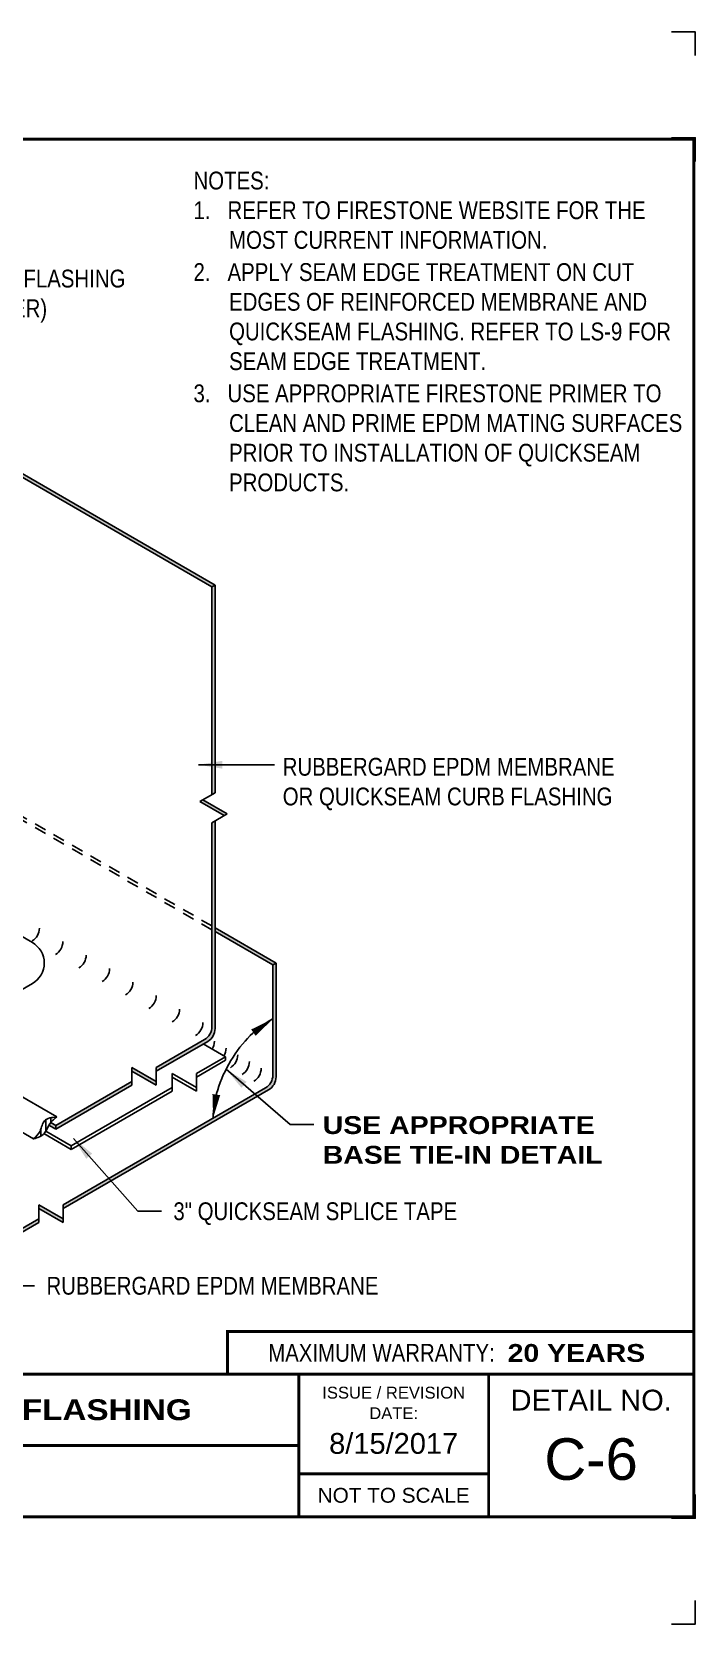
# Model space of a CAD drawing. Header units: inches. Extents: x 165.4 to 185.5, y -221.5 to -204.7.
# Drawn here: x 178.49 to 185.48, y -221.46 to -204.7 of the extents above; entities that cross this region are included whole.
import ezdxf
from ezdxf.enums import TextEntityAlignment as Align

# ---------------------------------------------------------------- set-up
doc = ezdxf.new("R2010")
doc.units = ezdxf.units.IN
doc.header["$MEASUREMENT"] = 0
doc.linetypes.add('HIDDEN2', pattern=[0.1875, 0.125, -0.0625])
doc.layers.get('0').update_dxf_attribs({"linetype": 'CONTINUOUS'})
doc.layers.get('DEFPOINTS').update_dxf_attribs({"linetype": 'CONTINUOUS'})
for name, color, linetype in [('FSBP-ANNO-NOTE', 7, 'CONTINUOUS'), ('FSBP-MEMBRANE', 7, 'CONTINUOUS'), ('FSBP-SEALANTS', 1, 'CONTINUOUS'), ('FSBP-TTLB', 7, 'CONTINUOUS'), ('FSBP-TTLB-BORDER', 7, 'CONTINUOUS'), ('FSBP-TTLB-TEXT', 7, 'CONTINUOUS')]:
    doc.layers.add(name, color=color, linetype=linetype)
doc.styles.add('FSBP_ARIAL', font='arial.ttf')
doc.styles.add('FSBP_ARIAL_BOLD', font='')
doc.styles.add('FSBP_ARIAL_NAR', font='ARIALN.TTF')
doc.styles.get('FSBP_ARIAL_BOLD').set_extended_font_data('Arial Black')
doc.dimstyles.new('FSBP-LEADER', dxfattribs={"dimtxt": 0.1875, "dimasz": 0.25, "dimexe": 0.0625, "dimexo": 0.125, "dimgap": 0.125, "dimtad": 0, "dimtih": 1, "dimtoh": 1, "dimdec": 4, "dimzin": 0, "dimdsep": 46, "dimlunit": 4, "dimtxsty": 'FSBP_ARIAL_NAR', "dimcen": 0.09375, "dimclrd": 256, "dimclre": 256, "dimclrt": 256, "dimadec": 0, "dimazin": 0, "dimtfac": 1, "dimtdec": 4, "dimtofl": 0, "dimtmove": 0, "dimatfit": 3, "dimfxl": 0, "dimtolj": 1, "dimtzin": 0, "dimlwd": -1, "dimlwe": -1, "dimarcsym": 0})

# ---------------------------------------------------------------- blocks, each defined once
blk = doc.blocks.new('TTLB-EPDM_1')
at = {"layer": 'DEFPOINTS', "linetype": 'Continuous', "ltscale": 1.75}
for points in [[(20.01562500000003, 13.88083333333333), (20.01562500000003, 14.13083333333333), (19.76562500000003, 14.13083333333333)], [(20.01562500000003, -2.380833333333342), (20.01562500000003, -2.630833333333342), (19.76562500000003, -2.630833333333342)]]:
    blk.add_lwpolyline(points, dxfattribs=at)
at = {"layer": 'DEFPOINTS', "color": 1}
for points in [[(20.015625, 12.765625), (20.015625, 13.015625), (19.765625, 13.015625)], [(20.015625, -1.265625), (20.015625, -1.515625), (19.765625, -1.515625)]]:
    blk.add_lwpolyline(points, dxfattribs=at)
at = {"layer": 'FSBP-TTLB', "const_width": 0.03125}
blk.add_lwpolyline([(15.09028770518938, 0), (20, 0), (20, 0.4512598240669945), (15.09028770518938, 0.4512598240669945)], close=True, dxfattribs=at)
for points in [[(0, 0), (0, -1.5), (20, -1.5), (20, 0), (0, 0)], [(15.84028770518938, 0), (15.84028770518938, -1.5)], [(17.84110496735593, 0), (17.84110496735593, -1.5)], [(20, 0), (20, -1.5)], [(4.825208527206769, -0.75), (15.84028770518938, -0.75)], [(15.84028770518938, -1.048740175933006), (17.84110496735593, -1.048740175933006)]]:
    blk.add_lwpolyline(points, dxfattribs=at)
at = {"layer": 'FSBP-TTLB-BORDER', "const_width": 0.03125}
blk.add_lwpolyline([(20, 0), (20, 13), (0, 13), (0, 0)], dxfattribs=at)
at = {"layer": 'FSBP-TTLB-TEXT', "style": 'FSBP_ARIAL_NAR'}
blk.add_text('MAXIMUM WARRANTY:', height=0.1875, dxfattribs=at).set_placement((17.90516569312837, 0.2256299120335257), align=Align.MIDDLE_RIGHT)
at = {"layer": 'FSBP-TTLB-TEXT', "style": 'FSBP_ARIAL'}
for s, height, p in [('ISSUE / REVISION', 0.125, (16.84069633627263, -0.1938496373466023)), ('DETAIL NO.', 0.21875, (18.92055248367797, -0.2724398367368792)), ('DATE:', 0.125, (16.84069633627263, -0.409973105348854)), ('NOT TO SCALE', 0.15625, (16.84069633627263, -1.274370087966503))]:
    blk.add_text(s, height=height, dxfattribs=at).set_placement(p, align=Align.MIDDLE_CENTER)
at = {"layer": 'FSBP-TTLB-TEXT'}
for tag, height, style, p in [('MAXIMUM_WARRANTY', 0.1875, 'FSBP_ARIAL_BOLD', (18.03987100774941, 0.2240244307510579)), ('ACCPT_SYSTEMS', 0.21875, 'FSBP_ARIAL', (12.49438170418193, -1.125))]:
    blk.add_attdef(tag, text='', height=height, dxfattribs=dict(at, style=style)).set_placement(p, align=Align.MIDDLE_LEFT)
for tag, height, style, p in [('DETAIL_DESCP_LINE_1', 0.21875, 'FSBP_ARIAL_BOLD', (10.33118450231211, -0.3736318192489421)), ('ISSUE_REV_DATE', 0.21875, 'FSBP_ARIAL', (16.84069633627263, -0.7282559425942452)), ('DETAIL_NUMBER', 0.4375, 'FSBP_ARIAL', (18.91941590748775, -0.8931630692489421))]:
    blk.add_attdef(tag, text='', height=height, dxfattribs=dict(at, style=style)).set_placement(p, align=Align.MIDDLE_CENTER)

msp = doc.modelspace()

# ---------------------------------------------------------------- hatches: boundary and pattern name
at = {"layer": 'FSBP-MEMBRANE'}
h = msp.add_hatch(color=256, dxfattribs=at)
h.paths.add_polyline_path([(170.7128006965673, -208.7396129665351), (170.678971579232, -208.7200817165351), (167.2581800428579, -210.6950766309023), (167.2920091601931, -210.7146078809021)])
h.paths.add_polyline_path([(170.8624099909032, -208.8259899328932), (170.8962391082386, -208.8455211828932), (170.8962391082387, -208.4218883174607), (170.8624099909032, -208.4023570674605)])
h.paths.add_polyline_path([(173.9921930356306, -206.8462549167984), (176.5696727816086, -208.3343635419697), (176.6035018989438, -208.3148322919697), (173.9921930356305, -206.8071924167985), (171.0458484025746, -208.5082652838188), (171.0796775199098, -208.5277965338188)])
h.paths.add_polyline_path([(167.258180042858, -212.8677437717425), (167.2920091601932, -212.8872750217424), (167.2920091601932, -210.7146078809022), (167.2581800428579, -210.6950766309022)])
h.paths.add_polyline_path([(167.4197467428388, -212.9610243494685), (167.3859176255035, -212.9414930994685), (167.1304424602122, -213.0889917549206), (167.1642715775476, -213.1085230049207)])
h.paths.add_polyline_path([(167.2581800428582, -215.3744707234871, 0.2679491924311893), (167.3363050428582, -215.5097871928285), (168.0240599172901, -215.9068626547182), (168.0240599172901, -215.8678001547184), (167.3701341601931, -215.4902559428284, -0.2679491924310073), (167.2920091601933, -215.3549394734871), (167.2920091601932, -213.1822723326468), (167.2581800428581, -213.1627410826469)])
h.paths.add_polyline_path([(168.0240599172901, -216.0152988101706), (168.0240599172902, -216.0543613101707), (168.2795350825814, -215.9068626547185), (168.2795350825813, -215.8678001547184)])
h.paths.add_polyline_path([(168.9321307167581, -216.4311375752343), (168.9321307167581, -216.3920750752345), (168.2795350825814, -216.0152988101706), (168.2795350825814, -216.0543613101704)])
edge = h.paths.add_edge_path()
edge.add_line((168.9321307167581, -216.3920750752345), (168.9321307167581, -216.4311375752344))
edge.add_line((168.9321307167581, -216.4311375752344), (169.0632437752233, -216.3554394156352))
edge.add_spline(control_points=[(169.0632437752233, -216.3554394156351), (169.0626966693262, -216.354542829767), (169.0566703286269, -216.3448270617531), (169.0498850876165, -216.3357580908355), (169.0432636186149, -216.3279124644316)], knot_values=[0.2260677736269456, 0.2260677736269456, 0.2260677736269456, 0.2260677736269456, 0.2291846091373105, 0.2600322094467226, 0.2600322094467226, 0.2600322094467226, 0.2600322094467226], degree=3, periodic=0)
edge.add_line((169.0432636186149, -216.3279124644316), (168.9321307167581, -216.3920750752345))
h.paths.add_polyline_path([(178.7443460589847, -216.2083723268491), (178.7443460589847, -216.2474348268493), (179.5460622253274, -215.7845637823978), (179.5460622253274, -215.7455012823976)])
h.paths.add_polyline_path([(179.5460622253274, -215.5980026269453), (179.5460622253274, -215.6370651269452), (179.8015373906188, -215.7845637823976), (179.8015373906188, -215.7455012823977)])
edge = h.paths.add_edge_path()
edge.add_spline(control_points=[(178.6922305868492, -216.1782834449826), (178.6858680271106, -216.1858848960773), (178.6791123910787, -216.1949662430381), (178.673114342125, -216.2046932678502), (178.6723909574504, -216.2058915296089)], knot_values=[0.2250341451589692, 0.2250341451589692, 0.2250341451589692, 0.2250341451589692, 0.2548187175337858, 0.2589691815121271, 0.2589691815121271, 0.2589691815121271, 0.2589691815121271], degree=3, periodic=0)
edge.add_line((178.6723909574504, -216.2058915296089), (178.7443460589847, -216.2474348268493))
edge.add_line((178.7443460589847, -216.2474348268493), (178.7443460589847, -216.2083723268491))
edge.add_line((178.7443460589847, -216.2083723268491), (178.6922305868491, -216.1782834449826))
h.paths.add_polyline_path([(179.8015373906187, -215.5980026269455), (179.8015373906187, -215.6370651269456), (180.3447813390747, -215.3234230870689, 0.2679491924308296), (180.4229063390745, -215.1881066177276), (180.4229063390745, -213.0015352011273), (180.3890772217392, -213.0210664511272), (180.3890772217393, -215.1685753677274, -0.267949192431214), (180.3109522217393, -215.3038918370688)])
h.paths.add_polyline_path([(180.2951687564287, -212.7802872179491), (180.2613396390934, -212.799818467949), (180.5168148043848, -212.9473171234012), (180.5506439217201, -212.9277858734012)])
h.paths.add_polyline_path([(180.3890772217392, -212.7260691402228), (180.4229063390745, -212.7065378902228), (180.4229063390745, -210.5199664736231), (180.3890772217393, -210.5394977236231)])
h.paths.add_polyline_path([(180.3890772217393, -210.5394977236231), (180.4229063390746, -210.519966473623), (176.9703787222866, -208.5266487246861), (176.9365496049514, -208.546179974686)])
h.paths.add_polyline_path([(176.7869403106151, -208.2089240756117), (176.75311119328, -208.2284553256115), (176.75311119328, -208.6520881910442), (176.7869403106151, -208.6325569410443)])
h = msp.add_hatch(color=256, dxfattribs=at)
h.paths.add_polyline_path([(166.9383447688769, -214.5270496641384), (166.9045156515415, -214.5075184141384), (166.9045156515416, -214.9399142689057), (166.9383447688769, -214.9594455189057)])
h.paths.add_polyline_path([(167.2581800428582, -214.342392682609), (167.2581800428582, -214.303330182609), (166.9045156515416, -214.5075184141384), (166.9383447688769, -214.5270496641384)])
h.paths.add_polyline_path([(167.0660823515226, -215.0331948466319), (167.0322532341872, -215.0136635966319), (166.7767780688959, -215.1611622520839), (166.8106071862314, -215.180693502084)])
h.paths.add_polyline_path([(167.016469768877, -215.8221551539188, -0.2679491924311481), (166.9383447688769, -215.6868386845775), (166.9383447688769, -215.2544428298101), (166.9045156515415, -215.23491157981), (166.9045156515416, -215.7063699345776, 0.2679491924307508), (166.9826406515415, -215.8416864039187), (169.0365287124045, -217.0274992287433), (169.0365287124045, -216.9884367287434)])
h.paths.add_polyline_path([(169.2920038776958, -217.0274992287434), (169.2920038776958, -216.9884367287434), (169.0365287124046, -217.1359353841956), (169.0365287124046, -217.1749978841956)])
h.paths.add_polyline_path([(169.2920038776958, -217.1359353841956), (169.2920038776958, -217.1749978841955), (171.315989347048, -218.343546439762), (171.315989347048, -218.304483939762)])
h.paths.add_polyline_path([(173.9139901891392, -218.304483939762), (171.315989347048, -218.304483939762), (171.315989347048, -218.343546439762), (173.9139901891392, -218.343546439762)])
h.paths.add_polyline_path([(174.1694653544305, -218.2697971120359), (174.1694653544304, -218.2307346120359), (173.9139901891392, -218.378233267488), (173.9139901891392, -218.4172957674881)])
h.paths.add_polyline_path([(176.6374083093979, -218.3044839397619), (174.1694653544304, -218.3044839397619), (174.1694653544305, -218.3435464397619), (176.6374083093979, -218.343546439762)])
h.paths.add_polyline_path([(178.5657608096192, -217.2302116046667), (178.5657608096193, -217.1911491046667), (176.6374083093979, -218.3044839397619), (176.6374083093979, -218.3435464397619)])
h.paths.add_polyline_path([(178.5657608096192, -217.0436504492146), (178.5657608096193, -217.0827129492146), (178.8212359749105, -217.2302116046668), (178.8212359749105, -217.1911491046668)])
h.paths.add_polyline_path([(180.9862512123117, -215.8327408191013, 0.267949192431542), (181.0643762123121, -215.69742434976), (181.0643762123121, -214.4985728293208), (181.0305470949767, -214.5181040793207), (181.0305470949767, -215.6778930997599, -0.2679491924310994), (180.9524220949767, -215.8132095691012), (178.8212359749105, -217.0436504492146), (178.8212359749105, -217.0827129492145)])
h.paths.add_polyline_path([(180.4229063390745, -214.12822002533), (180.4229063390745, -214.1672825253299), (181.0305470949767, -214.5181040793207), (181.0643762123122, -214.4985728293207)])
at = {"layer": 'FSBP-SEALANTS'}
h = msp.add_hatch(dxfattribs=at)
h.set_pattern_fill('ANSI31', color=256, scale=0.4166666666666666, angle=45, style=0)
h.set_pattern_definition([(90, (284.8900583980799, -149.9607357758341), (0.05208333333333333, 1.156482317317871e-17), [])])
edge = h.paths.add_edge_path()
edge.add_spline(control_points=[(178.7543819593244, -216.1187367964508), (178.7248574347682, -216.1441034366344), (178.6683534606451, -216.1926500602316), (178.6304269862139, -216.3110733199389), (178.5529669202252, -216.3361027999905), (178.5111957241195, -216.3496002235508)], knot_values=[0, 0, 0, 0, 0.1386664688514641, 0.2653796017201004, 0.4136879998162633, 0.4136879998162633, 0.4136879998162633, 0.4136879998162633], degree=3, periodic=0)
edge.add_spline(control_points=[(178.5111957241195, -216.3496002235508), (178.5372675930651, -216.3247080914329), (178.592197102769, -216.2722641099305), (178.6096276584874, -216.1332801308533), (178.7042955530559, -216.1237689326372), (178.7543819593244, -216.1187367964508)], knot_values=[0, 0, 0, 0, 0.1285791794250606, 0.2708970077545423, 0.4307882280974603, 0.4307882280974603, 0.4307882280974603, 0.4307882280974603], degree=3, periodic=0)

# ---------------------------------------------------------------- linework, layer by layer
at = {"layer": 'FSBP-ANNO-NOTE'}
for points in [[(181.0305470949768, -215.0874238114218, 0, 0.08203124999999996, 0), (180.8262755911892, -215.2314896615062, 0.08203124999999996, 0.08203124999999996, 0)], [(180.401744978632, -216.1311431504594, 0, 0.08203124999999996, 0), (180.4357294889263, -215.8835005259373, 0.08203124999999996, 0.08203124999999996, 0)]]:
    msp.add_lwpolyline(points, format="xyseb", dxfattribs=at)
at = {"layer": 'FSBP-ANNO-NOTE', "extrusion": (0, 0, -1)}
msp.add_ellipse((180.9924604855839, -215.7900933935143), major_axis=(0.4176989407178139, 0.7234757875909155), ratio=0.577350269189631, start_param=3.926990816999119, end_param=5.56230728347805, dxfattribs=at)
at = {"layer": 'FSBP-MEMBRANE'}
for p, q in [((180.3890772217393, -210.5394977236231), (176.9365496049514, -208.546179974686)), ((180.4229063390745, -210.519966473623), (176.9703787222866, -208.5266487246861)), ((180.3890772217393, -210.5394977236231), (180.4229063390745, -210.5199664736231)), ((180.4229063390745, -212.7065378902228), (180.4229063390745, -210.5199664736231)), ((180.3890772217393, -212.7260691402228), (180.3890772217393, -210.5394977236231)), ((180.2613396390934, -212.799818467949), (180.4229063390745, -212.7065378902229)), ((180.5168148043848, -212.9473171234012), (180.2613396390934, -212.799818467949)), ((180.5506439217202, -212.9277858734013), (180.2951687564288, -212.7802872179492)), ((180.5506439217201, -212.9277858734013), (180.3890772217391, -213.0210664511274)), ((180.3890772217393, -215.1685753677274), (180.3890772217393, -213.0210664511272)), ((180.4229063390745, -215.1881066177274), (180.4229063390745, -213.0015352011272)), ((180.4229063390745, -214.12822002533), (181.0643762123122, -214.4985728293207)), ((180.4229063390745, -214.1672825253299), (181.0305470949767, -214.5181040793207)), ((181.0305470949767, -214.5181040793208), (181.0643762123121, -214.4985728293208)), ((181.0305470949767, -215.6778930997599), (181.0305470949767, -214.5181040793208)), ((181.0643762123121, -214.4985728293208), (181.0643762123121, -215.69742434976)), ((180.3109522217394, -215.3038918370688), (179.8015373906187, -215.5980026269455)), ((180.3447813390746, -215.3234230870689), (179.8015373906188, -215.6370651269456)), ((180.5308913587933, -215.4847973883951), (180.2980821044675, -215.3503849027403)), ((180.2257421660732, -215.660975356955), (180.5308913587933, -215.4847973883951)), ((180.2257421660732, -215.6984753569552), (180.5308913587933, -215.5222973883952)), ((180.5308913587933, -215.4847973883951), (180.5308913587933, -215.5222973883952)), ((179.8015373906187, -215.7455012823976), (179.5460622253274, -215.5980026269453)), ((179.5460622253274, -215.5980026269453), (179.5460622253274, -215.7845637823976)), ((179.8015373906188, -215.7845637823976), (179.5460622253276, -215.6370651269453)), ((179.8015373906187, -215.7845637823975), (179.8015373906187, -215.5980026269453)), ((180.2257421660732, -215.8084740124072), (179.9702670007819, -215.660975356955)), ((179.9702670007819, -215.660975356955), (179.9702670007819, -215.8459740124072)), ((180.2257421660731, -215.8475365124072), (179.9702670007818, -215.7000378569549)), ((180.2257421660732, -215.8475365124072), (180.2257421660732, -215.660975356955)), ((179.5460622253274, -215.7455012823976), (178.7443460589847, -216.2083723268491)), ((179.5460622253274, -215.7845637823978), (178.7443460589847, -216.2474348268493)), ((180.9524220949766, -215.8132095691012), (178.8212359749105, -217.0436504492146)), ((180.9862512123116, -215.8327408191013), (178.8212359749106, -217.0827129492144)), ((178.9070937266973, -216.4222973883951), (179.9702670007819, -215.8084740124072)), ((178.9070937266973, -216.4597973883952), (179.9702670007819, -215.8459740124072)), ((178.7443460589847, -216.2474348268493), (178.6723909574504, -216.2058915296089)), ((178.6922305868492, -216.1782834449827), (178.7443460589847, -216.2083723268491)), ((178.7443460589847, -216.2083723268491), (178.7443460589847, -216.2474348268493)), ((178.9070937266973, -216.4597973883952), (178.6205264247189, -216.294347679457)), ((178.9070937266973, -216.4222973883951), (178.6396250798894, -216.2678742931607)), ((178.9070937266973, -216.4597973883952), (178.9070937266973, -216.4222973883951)), ((178.8212359749105, -217.1911491046668), (178.5657608096192, -217.0436504492146)), ((178.5657608096192, -217.0436504492146), (178.5657608096192, -217.2302116046666)), ((178.8212359749105, -217.2302116046668), (178.8212359749105, -217.0436504492146)), ((178.5657608096192, -217.1911491046667), (176.6374083093979, -218.3044839397619)), ((178.5657608096192, -217.2302116046667), (176.6374083093979, -218.3435464397619)), ((178.8212359749104, -217.2302116046668), (178.5657608096191, -217.0827129492145))]:
    msp.add_line(p, q, dxfattribs=at)
at = {"layer": 'FSBP-MEMBRANE', "linetype": 'HIDDEN2'}
for p, q in [((180.3890772217392, -214.1086887753299), (176.3651643111546, -211.7854815732089)), ((180.3890772217393, -214.1477512753299), (176.3776227657079, -211.8317369652988))]:
    msp.add_line(p, q, dxfattribs=at)
at = {"layer": 'FSBP-MEMBRANE'}
for centre, start, end in [((178.4167036494844, -214.1312898828849), 300.0000000000006, 7.016477563892661e-15), ((178.6626854709358, -214.2733075537157), 300.0000000000006, 7.016477563892661e-15), ((178.9086672923872, -214.4153252245464), 300.0000000000006, 7.016477563892661e-15), ((179.1546491138387, -214.5573428953771), 300.0000000000006, 7.016477563892661e-15), ((179.4006309352901, -214.6993605662079), 300.0000000000006, 7.016477563892661e-15), ((179.6466127567415, -214.8413782370386), 300.0000000000006, 7.016477563892661e-15), ((179.892594578193, -214.9833959078694), 300.0000000000006, 7.016477563892661e-15), ((180.1385763996444, -215.1254135787001), 300.0000000000006, 7.016477563892661e-15), ((180.2328272217393, -215.1685753677274), 299.9999999999997, 0), ((180.2666563390746, -215.1881066177274), 299.9999999999997, 0), ((180.2593425413478, -215.3228489226831), 328.3580626407825, 7.016477563892661e-15), ((180.3823334520736, -215.3938577580984), 328.3580626407825, 7.016477563892661e-15), ((180.5053243627994, -215.4648665935138), 300.0000000000006, 7.016477563892661e-15), ((180.6283152735252, -215.5358754289292), 300.0000000000006, 7.016477563892661e-15), ((180.751306184251, -215.6068842643445), 300.0000000000006, 7.016477563892661e-15), ((180.8742970949767, -215.6778930997599), 300.0000000000006, 7.016477563892661e-15), ((180.9081262123117, -215.69742434976), 300.0000000000006, 7.016477563892661e-15)]:
    msp.add_arc(centre, 0.15625, start, end, dxfattribs=at)
at = {"layer": 'FSBP-SEALANTS'}
for p, q in [((176.4774265075458, -213.1160650441549), (178.4981359201075, -214.2827221663192)), ((177.5987236290812, -215.2350107979904), (178.4981359201075, -214.7157348682114)), ((178.7543819593241, -216.1187367964509), (177.5987236292153, -215.4515171488797)), ((178.5111957241195, -216.3496002235508), (177.237053311684, -215.6139737588455))]:
    msp.add_line(p, q, dxfattribs=at)
msp.add_arc((178.3731359201075, -214.4992285172652), 0.25, 299.9999999999997, 60.00000000000028, dxfattribs=at)
for points in [[(178.7543819593244, -216.1187367964508), (178.6271993402761, -216.1584632882421), (178.5795058795636, -216.267049035657), (178.5111957241195, -216.3496002235508)], [(178.5111957241195, -216.3496002235508), (178.6213159342687, -216.2934922079203), (178.6745928713835, -216.2023235763122), (178.7543819593244, -216.1187367964508)]]:
    msp.add_spline(points, degree=3, dxfattribs=at)

# ---------------------------------------------------------------- block references
ref = msp.add_blockref('TTLB-EPDM_1', (165.462701130455, -218.8271762231816))
ref.add_attrib('DETAIL_DESCP_LINE_1', 'INSIDE CORNER WITH SEPARATE WALL FLASHING', dxfattribs={"layer": 'FSBP-TTLB-TEXT', "height": 0.21875, "style": 'FSBP_ARIAL_BOLD'}).set_placement((175.7938856327671, -219.2008080424305), align=Align.MIDDLE_CENTER)
ref.add_attrib('ISSUE_REV_DATE', '8/15/2017', dxfattribs={"layer": 'FSBP-TTLB-TEXT', "height": 0.21875, "style": 'FSBP_ARIAL'}).set_placement((182.3033974667276, -219.5554321657758), align=Align.MIDDLE_CENTER)
ref.add_attrib('DETAIL_NUMBER', 'C-6', dxfattribs={"layer": 'FSBP-TTLB-TEXT', "height": 0.4375, "style": 'FSBP_ARIAL'}).set_placement((184.3821170379427, -219.7203392924305), align=Align.MIDDLE_CENTER)
ref.add_attrib('MAXIMUM_WARRANTY', '20 YEARS', dxfattribs={"layer": 'FSBP-TTLB-TEXT', "height": 0.1875, "style": 'FSBP_ARIAL_BOLD'}).set_placement((183.5025721382044, -218.6031517924305), align=Align.MIDDLE_LEFT)

# ---------------------------------------------------------------- texts
at = {"layer": 'FSBP-ANNO-NOTE', "style": 'FSBP_ARIAL_NAR'}
for s, p in [('3" QUICKSEAM SPLICE TAPE', (179.9835470898989, -217.1114707310533)), ('RUBBERGARD EPDM MEMBRANE', (178.6472215624611, -217.8958113876177))]:
    msp.add_text(s, height=0.1875, dxfattribs=at).set_placement(p, align=Align.MIDDLE_LEFT)
at = {"layer": 'FSBP-ANNO-NOTE', "char_height": 0.1875, "attachment_point": 1}
for s, width, gutter_width, heights, insert, style in [('NOTES:\\P1.   REFER TO FIRESTONE WEBSITE FOR THE                \\P{\\W6.27837; }MOST CURRENT INFORMATION.\\P{\\H0.08333x;\\P}2.   APPLY SEAM EDGE TREATMENT ON CUT \\P{\\W6.27837; }EDGES OF REINFORCED MEMBRANE AND \\P{\\W6.27837; }QUICKSEAM FLASHING. REFER TO LS-9 FOR \\P{\\W6.27837; }SEAM EDGE TREATMENT. \\P{\\H0.08333x;\\P}3.   USE APPROPRIATE FIRESTONE PRIMER TO \\P{\\W6.27837; }CLEAN AND PRIME EPDM MATING SURFACES \\P{\\W6.27837; }PRIOR TO INSTALLATION OF QUICKSEAM \\P{\\W6.27837; }PRODUCTS.', 5.173213509342361, 23.08110225731588, [3.776618925570064], (180.1951529055212, -206.1676720616342), 'FSBP_ARIAL_NAR'), ('QUICKSEAM CORNER FLASHING\\P(CENTERED IN CORNER)', 3.798139454016734, 5, [0.5938989214228092], (176.0658021149102, -207.199773483615), 'FSBP_ARIAL_NAR'), ('RUBBERGARD EPDM MEMBRANE OR QUICKSEAM CURB FLASHING', 3.798139454016734, 5, [0.5938989214228092], (181.1348587715911, -212.3390112170055), 'FSBP_ARIAL_NAR'), ('USE APPROPRIATE\\PBASE TIE-IN DETAIL', 3.057671478050906, 5, [0.6027234361508567], (181.5558368498949, -216.1108099430146), 'FSBP_ARIAL_BOLD')]:
    msp.add_mtext_dynamic_manual_height_columns(s, width=width, gutter_width=gutter_width, heights=heights, dxfattribs=dict(at, insert=insert, style=style))

# ---------------------------------------------------------------- leaders
at = {"layer": 'FSBP-ANNO-NOTE'}
for points in [[(180.2479159369615, -212.4113913888702), (181.0472686158402, -212.4113913888702)], [(180.5378950848573, -215.6169298304306), (181.2124010595269, -216.1995889619425), (181.4624010595269, -216.1995889619425)], [(178.9314020388219, -216.3446501061306), (179.6085470898989, -217.1114707310533), (179.8585470898989, -217.1114707310533)], [(177.8794128960508, -217.4509823416508), (178.2722215624611, -217.8958113876177), (178.5222215624611, -217.8958113876177)]]:
    msp.add_leader(points, dimstyle='FSBP-LEADER', dxfattribs=at)

doc.saveas('drawing.dxf')
